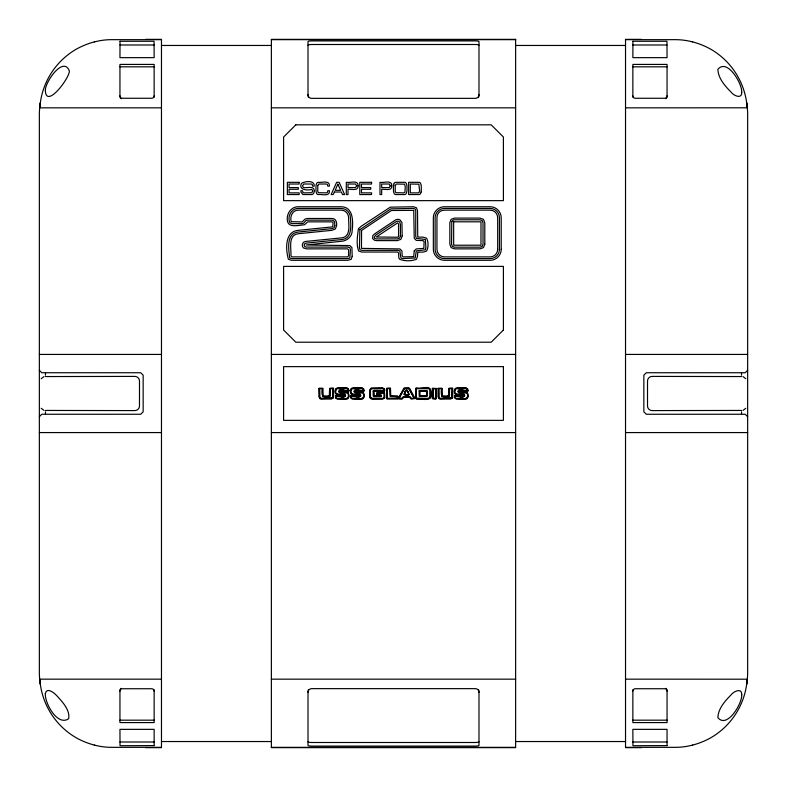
<?xml version="1.0" encoding="UTF-8"?>
<svg xmlns="http://www.w3.org/2000/svg" width="787" height="787" viewBox="0 0 787 787"><rect width="100%" height="100%" fill="white"/><g stroke="black" fill="none" stroke-linecap="round" stroke-linejoin="round"><path stroke-width="1.18" d="M39.98 103.058L39.35 112.62L39.35 674.38L39.98 683.942M747.02 683.942L747.65 674.38L747.65 112.62L747.02 103.058M119.949 44.997L154.144 44.997M154.144 742.003L119.949 742.003M632.856 44.997L667.051 44.997M667.051 742.003L632.856 742.003M41.19 378.724L44.013 376.56M745.81 408.276L742.987 410.44M39.35 416.707L41.79 414.257L140.706 414.257L143.155 411.817L143.155 375.183L140.706 372.743L41.79 372.743L39.35 370.293M747.65 370.293L745.21 372.743L646.294 372.743L643.845 375.183L643.845 411.817L646.294 414.257L745.21 414.257L747.65 416.707M161.473 39.665L112.62 39.665C99.939 39.488 87.367 43.019 76.3 49.168A73.27 73.27 0 0 0 40.294 103.058L40.265 107.839L161.473 107.839M625.527 747.335L674.38 747.335C687.061 747.512 699.633 743.971 710.7 737.832A73.27 73.27 0 0 0 746.706 683.942L746.774 679.201L625.527 679.161M94.302 41.849L94.774 41.75M692.226 745.25L692.717 745.151M145.595 39.35L161.473 39.35L161.473 747.65L145.595 747.65M641.405 39.35L625.527 39.35L625.527 747.65L641.405 747.65M271.377 39.665L515.623 39.665M625.527 39.665L674.38 39.665C687.061 39.488 699.633 43.019 710.7 49.168A73.27 73.27 0 0 1 746.706 103.058L746.774 107.799L625.527 107.839M692.698 41.849L692.226 41.75M161.473 45.459L271.377 45.459M515.623 45.459L625.527 45.459M119.949 66.826L154.144 66.826M632.856 66.826L667.051 66.826M271.377 107.839L515.623 107.839M39.35 354.425L161.473 354.425M271.377 354.425L515.623 354.425M625.527 354.425L747.65 354.425M39.35 432.575L161.473 432.575M271.377 432.575L515.623 432.575M625.527 432.575L747.65 432.575M161.473 679.161L40.265 679.161L40.294 683.942A73.27 73.27 0 0 0 76.3 737.832C87.367 743.981 99.939 747.512 112.62 747.335L161.473 747.335M271.377 679.161L515.623 679.161M119.949 720.174L154.144 720.174M632.856 720.174L667.051 720.174M161.473 741.541L271.377 741.541M515.623 741.541L625.527 741.541M94.283 745.151L94.774 745.25M271.377 747.335L515.623 747.335M742.987 376.56L745.81 378.724M44.013 410.44L41.19 408.276M741.541 372.743L741.541 375.183M741.541 376.56L652.148 376.402A4.643 4.643 0 0 0 647.514 381.046L647.514 405.954A4.643 4.643 0 0 0 652.148 410.598L741.541 410.44M741.541 411.817L741.541 414.257M667.051 96.585L667.051 64.416L632.856 64.416L632.856 96.585A2.44 2.4 0 0 0 632.935 97.204M667.051 690.415L667.051 722.584L632.856 722.584L632.856 690.415A2.44 2.4 0 0 1 632.935 689.796M478.988 95.483L478.988 41.622A3.66 0.718 0 0 0 475.318 40.914L311.682 40.914A3.66 0.718 0 0 0 308.012 41.622L308.012 95.483M478.988 691.517L478.988 745.378A3.66 0.718 0 0 1 475.318 746.086L311.682 746.086A3.66 0.718 0 0 1 308.012 745.378L308.012 691.517M119.949 96.585L119.949 64.416L154.144 64.416L154.144 96.585A2.44 2.4 0 0 1 154.065 97.204M119.949 690.415L119.949 722.584L154.144 722.584L154.144 690.415A2.44 2.4 0 0 0 154.065 689.796M45.459 372.743L45.459 375.183M45.459 376.56L134.852 376.402A4.643 4.643 0 0 1 139.486 381.046L139.486 405.954A4.643 4.643 0 0 1 134.852 410.598L45.459 410.44M45.459 411.817L45.459 414.257M120.037 689.796A2.44 2.4 0 0 1 120.273 689.215M120.667 688.723A2.44 2.4 0 0 1 121.168 688.34M119.949 691.124A2.44 2.4 0 0 1 122.388 688.733L151.704 688.733A2.44 2.4 0 0 1 154.144 691.124M308.012 45.223A3.66 0.718 0 0 1 311.682 44.505L475.318 44.505A3.66 0.718 0 0 1 478.988 45.223M667.051 95.876A2.44 2.4 0 0 1 664.612 98.267L635.296 98.267A2.44 2.4 0 0 1 632.856 95.876M308.012 692.235A3.66 3.591 0 0 1 311.682 688.645L475.318 688.645A3.66 3.591 0 0 1 478.988 692.235M308.14 690.592A3.66 3.591 0 0 1 308.504 689.727M308.012 741.777A3.66 0.718 0 0 0 311.682 742.495L475.318 742.495A3.66 0.718 0 0 0 478.988 741.777M665.832 688.34A2.44 2.4 0 0 1 666.333 688.723M666.727 689.215A2.44 2.4 0 0 1 666.963 689.796M667.051 691.124A2.44 2.4 0 0 0 664.612 688.733L635.296 688.733A2.44 2.4 0 0 0 632.856 691.124M478.496 689.727A3.66 3.591 0 0 1 478.86 690.592M308.504 97.273A3.66 3.591 0 0 1 308.14 96.407M478.86 96.407A3.66 3.591 0 0 1 478.496 97.273M308.012 94.765A3.66 3.591 0 0 0 311.682 98.355L475.318 98.355A3.66 3.591 0 0 0 478.988 94.765M666.963 97.204A2.44 2.4 0 0 1 666.727 97.785M666.333 98.277A2.44 2.4 0 0 1 665.832 98.66M119.949 95.876A2.44 2.4 0 0 0 122.388 98.267L151.704 98.267A2.44 2.4 0 0 0 154.144 95.876M121.168 98.66A2.44 2.4 0 0 1 120.667 98.277M120.273 97.785A2.44 2.4 0 0 1 120.037 97.204M314.308 190.749L313.679 193.494L312.203 194.546L302.936 194.546L301.018 192.264L300.841 190.749L302.523 190.749L302.887 192.333L303.782 192.864L311.849 192.736L312.626 190.966L311.839 189.382C307.333 190.72 298.155 189.972 301.47 183.351C304.717 181.364 314.623 179.731 314.298 186.125L312.616 186.125L312.252 184.542L311.357 184.02L303.782 184.02L302.523 185.909L303.3 187.493C306.596 188.546 314.111 185.112 314.308 190.749M45.321 693.495C44.613 703.086 57.471 726.588 68.676 718.718C70.171 710.061 62.694 702.26 57.244 696.2C54.775 693.337 46.925 686.608 45.321 693.495M741.718 92.197C742.18 99.536 733.651 95.68 731.143 92.197C725.004 86.009 718.236 78.444 717.862 69.384C727.08 57.933 742.298 83.53 741.718 92.197M45.371 90.702C46.197 109.541 70.594 76.752 69.295 70.702C63.049 55.661 44.643 82.783 45.371 90.702M741.718 694.803C742.298 703.47 727.08 729.067 717.862 717.616C718.236 708.556 725.004 700.991 731.143 694.803C733.651 691.32 742.18 687.464 741.718 694.803M317.761 185.437L317.761 191.438L318.391 192.697L326.526 192.864L327.412 192.333L327.776 190.749L329.458 190.749C329.891 197.124 321.657 193.936 318.096 194.546A2.105 2.105 0 0 1 316.817 193.75L316.128 192.018A35.149 35.149 0 0 1 316.128 184.856L316.817 183.125A2.105 2.105 0 0 1 318.096 182.328C321.657 182.938 329.891 179.751 329.458 186.125L327.776 186.125L327.412 184.542L326.526 184.02L318.942 184.02L317.761 185.437M395.231 185.437L395.231 191.438L395.861 192.697L403.997 192.864L404.941 192.225L405.256 186.539L404.548 184.178L396.412 184.02L395.231 185.437M419.579 190.336L419.264 192.225L418.31 192.864L410.312 192.864L410.312 184.02L418.871 184.178L419.579 190.336M356.619 185.83L355.567 187.591L347.992 187.591L347.992 184.02L355.567 184.02L356.619 185.83M390.313 185.83L389.26 187.591L381.675 187.591L381.675 184.02L389.26 184.02L390.313 185.83M399.176 398.192L401.872 398.32L403.387 396.687L409.919 396.687L411.424 398.311L414.139 398.281L408.738 388.63L404.459 388.68L399.206 398.133M358.095 185.83C358.606 191.428 351.091 188.91 347.992 189.283L347.992 194.546L346.31 194.546L346.31 182.328C349.654 183.204 358.508 179.505 358.095 185.83M391.788 185.83C392.29 191.428 384.774 188.91 381.675 189.283L381.675 194.546L379.993 194.546L379.993 182.328C383.348 183.204 392.201 179.505 391.788 185.83M334.829 225.554L334.091 227.758L331.848 228.643L298.322 232.037C285.779 233.375 288.691 249.43 289.695 258.008L291.692 258.589L347.785 258.589L349.861 258.067L350.422 249.627L349.841 247.669L347.785 247.098L306.418 247.098L304.746 246.577L304.126 245.18L304.608 243.822L306.045 243.144L341.233 239.602C352.478 239.051 350.923 225.525 350.422 217.714C350.441 212.726 346.241 208.437 341.233 208.447L298.322 208.447C291.141 208.211 287.039 216.956 289.901 222.859L292.144 223.636L301.942 223.636L303.575 223.213L306.064 220.508L307.737 220.163L331.809 220.163L333.108 220.36L334.632 221.885L334.829 225.554M417.513 256.178L416.5 259.248C411.512 261.314 404.616 261.294 399.619 259.248L398.832 257.969L398.566 253.02L397.553 252.037L361.764 252.037L358.695 251.004C355.96 244.314 357.583 235.766 358.39 228.771L361.42 226.115L390.283 207.168L413.45 206.755L416.5 207.778L417.513 210.827L417.74 237.005L423.544 237.231L426.652 238.264C428.561 241.953 428.541 247.315 426.652 251.004L423.544 252.037L417.74 252.263L417.513 256.178M419.127 390.854L419.294 396.412L427.056 396.373L427.056 390.627L419.127 390.854M318.912 388.404L318.863 396.796L320.25 398.92L331.445 399.078L333.58 397.681L333.521 388.148L329.615 388.414L329.31 395.999L323.073 395.94L322.975 388.404L318.912 388.404M329.93 395.723C322.316 399.048 321.352 395.782 322.542 388.394L319.345 388.394L319.778 398.173L321.145 398.724L332.812 398.173L333.245 388.394L330.048 388.394L329.93 395.723M376.579 393.166L376.737 395.33L380.751 395.861L373.933 395.871L373.943 391.129L384.381 391.729L384.784 389.299L382.679 387.932L371.11 388.089L369.703 390.214L369.703 396.796L370.372 398.419L372.005 399.078L382.679 399.078L384.804 397.691L384.479 392.743L376.579 393.166M386.584 388.404L386.751 398.861L397.956 398.861L397.691 396.048L390.755 395.95L390.49 388.139L386.584 388.404M415.693 388.404L415.644 398.222L416.5 399.078C424.557 399.216 434.296 402.029 430.764 390.214C429.24 384.538 420.238 389.791 416.5 387.932L415.693 388.404M432.368 388.404L432.368 398.596L435.998 399.029L436.431 388.404L432.368 388.404M438.074 388.404L438.025 396.796L439.412 398.92L450.607 399.078L452.741 397.681L452.682 388.148L448.777 388.414L448.472 395.999L442.235 395.94L442.137 388.404L438.074 388.404M449.092 395.723C441.477 399.048 440.513 395.782 441.704 388.394L438.507 388.394L438.939 398.173L440.307 398.724L451.974 398.173L452.407 388.394L449.21 388.394L449.092 395.723M352.192 256.365L351.179 259.326L348.011 260.29L291.465 260.29L288.396 259.248C285.632 249.666 284.491 231.545 298.322 230.335L331.848 226.951L332.753 226.626L333.058 223.183L332.793 222.131L331.809 221.865L307.737 221.865L304.461 224.797C299.227 225.013 288.268 228.446 287.363 220.616C286.32 213.848 291.052 206.627 298.322 206.755L341.233 206.755C353.412 206.912 353.225 221.639 352.192 230.335C352.379 236.434 347.067 240.989 341.233 241.304L306.123 244.993L349.831 245.583L351.927 247.62L352.192 256.365M414.237 250.955L413.706 256.631L403.16 256.896L402.187 255.805L401.921 250.955L399.865 248.908L361.459 248.387L361.597 230.463L391.405 210.483L413.726 210.375L414.237 238.304L416.293 240.36L423.091 240.625L424.075 241.678L423.849 248.387L416.293 248.908L414.237 250.955M348.611 390.726C346.201 392.998 342.266 388.247 339.217 390.677C338.076 395.694 348.208 389.299 348.611 394.307C350.363 401.498 340.555 398.301 336.797 398.586C335.793 398.163 335.301 396.776 335.793 395.822C338.892 394.966 341.991 398.212 345.149 396.127A3.079 3.079 0 0 0 345.149 394.966C341.489 394.336 333.235 396.432 335.764 389.457C337.407 387.234 348.975 386.181 348.611 390.726M363.83 390.726C361.42 392.998 357.485 388.247 354.435 390.677C353.294 395.694 363.427 389.299 363.83 394.307C365.581 401.498 355.773 398.301 352.015 398.586C351.012 398.163 350.52 396.776 351.012 395.822C354.111 394.966 357.209 398.212 360.367 396.127A3.079 3.079 0 0 0 360.367 394.966C356.708 394.336 348.454 396.432 350.982 389.457C352.625 387.234 364.184 386.181 363.83 390.726M384.597 390.814L383.967 391.444L380.544 390.726L374.14 390.726L373.51 391.346L373.864 396.235L381.016 396.117L380.642 395.192L377.012 395.074L377.012 393.156L384.479 393.156L384.459 397.553L383.426 398.586L372.005 398.724L370.215 397.553L370.077 390.214L371.257 388.424L382.679 388.276L384.046 388.837L384.597 390.814M467.773 390.726C465.363 392.998 461.428 388.247 458.378 390.677C457.237 395.694 467.37 389.299 467.773 394.307C469.524 401.498 459.716 398.301 455.968 398.586C454.955 398.163 454.463 396.776 454.955 395.822C458.054 394.966 461.152 398.212 464.31 396.127A3.079 3.079 0 0 0 464.31 394.966C460.651 394.336 452.407 396.432 454.925 389.457C456.568 387.234 468.137 386.181 467.773 390.726M336.6 225.554L335.41 228.928L331.809 230.335L298.362 233.729C287.589 234.979 291.416 248.653 290.934 255.805L291.918 256.896L347.559 256.896L348.611 255.805L348.611 249.961L347.559 248.869L306.576 248.869L303.388 247.915C301.214 245.849 302.464 241.619 305.592 241.452L341.233 237.91C351.366 237.123 348.464 224.452 348.611 217.714C348.641 213.68 345.306 210.139 341.233 210.149L298.322 210.149C292.42 210.06 289.764 216.681 291.18 221.678L302.051 221.934L305.258 218.963L307.737 218.471L331.809 218.471C335.675 218.215 337.2 222.328 336.6 225.554M451.768 221.511L451.571 244.167L452.368 246.41L454.62 247.177L479.942 247.177L482.234 246.41L483.031 244.167L483.031 222.8L482.234 220.567L479.942 219.789L454.62 219.789L453.322 219.986L451.768 221.511M426.957 395.654L426.318 396.274L419.56 396.146L419.56 390.844L426.8 390.883L426.957 395.654M400.416 235.913L399.599 238.156L397.327 238.923L376.57 238.923L374.779 238.51L374.159 237.31L375.625 235.195L396.077 221.639L398.006 221.029L399.776 221.973L400.416 224.649L400.416 235.913M404.42 394.257C413.706 399.904 405.384 383.151 404.42 394.257M345.562 395.861C343.732 399.166 338.872 395.448 336.059 396.068C335.754 397.091 336.383 398.389 337.554 398.37C340.978 397.75 350.038 401.065 348.238 394.307A1.544 1.544 0 0 0 347.303 392.841C345.532 393.303 335.626 393.707 339.689 390.155C342.247 387.834 346.742 392.89 348.238 390.214A1.544 1.544 0 0 0 347.303 388.748L336.944 388.748A1.544 1.544 0 0 0 336.01 390.214C333.54 397.996 345.247 390.805 345.562 395.861M348.975 390.726L347.982 391.7L345.188 391.582L344.558 390.864L339.433 391.139L339.689 392.024L346.693 392.024L348.326 392.683L348.975 396.796L347.588 398.92L337.554 399.078L335.921 398.419L335.528 395.566L339.059 395.418C353.688 395.753 337.81 396.009 335.419 393.579C335.016 391.601 334.721 388.06 337.554 387.932C340.633 389.044 348.769 385.246 348.975 390.726M360.78 395.861C358.951 399.166 354.091 395.448 351.277 396.068C350.972 397.091 351.592 398.389 352.773 398.37C356.196 397.75 365.257 401.065 363.456 394.307A1.544 1.544 0 0 0 362.522 392.841C360.751 393.303 350.845 393.707 354.907 390.155C357.465 387.834 361.961 392.89 363.456 390.214A1.544 1.544 0 0 0 362.522 388.748L352.163 388.748A1.544 1.544 0 0 0 351.228 390.214C348.759 397.996 360.466 390.805 360.78 395.861M364.194 390.726L363.2 391.7L360.407 391.582L359.777 390.864L354.652 391.139L354.907 392.024L361.912 392.024L363.545 392.683L364.194 396.796L362.807 398.92L352.773 399.078L351.13 398.419L350.746 395.566L354.278 395.418C368.906 395.753 353.029 396.009 350.638 393.579C350.235 391.601 349.94 388.06 352.773 387.932C355.852 389.044 363.988 385.246 364.194 390.726M464.724 395.861C462.894 399.166 458.034 395.448 455.22 396.068C454.916 397.091 455.545 398.389 456.716 398.37C460.139 397.75 469.2 401.065 467.399 394.307A1.544 1.544 0 0 0 466.465 392.841C464.694 393.303 454.788 393.707 458.851 390.155C461.418 387.834 465.904 392.89 467.399 390.214A1.544 1.544 0 0 0 466.465 388.748L456.106 388.748A1.544 1.544 0 0 0 455.171 390.214C452.702 397.996 464.409 390.805 464.724 395.861M468.137 390.726L467.144 391.7L464.35 391.582L463.72 390.864L458.595 391.139L458.851 392.024L465.855 392.024L467.488 392.683L468.137 396.796L466.75 398.92L456.716 399.078L455.083 398.419L454.689 395.566L458.221 395.418C472.849 395.753 456.972 396.009 454.581 393.579C454.178 391.601 453.883 388.06 456.716 387.932C459.795 389.044 467.94 385.246 468.137 390.726M402.187 235.913L400.888 239.356L397.327 240.625L376.57 240.625L374.789 240.389L372.595 238.599L372.841 235.48L374.868 233.729L395.212 220.163A4.919 4.919 0 0 1 399.757 219.681L401.911 222.406L402.187 235.913M484.802 244.167L483.503 247.59L479.942 248.869L454.62 248.869L451.118 247.63L449.839 244.167L449.839 222.652L451.138 219.317L454.62 218.097L479.942 218.097L483.503 219.357L484.802 222.8L484.802 244.167M330.324 395.723L329.31 396.707L322.552 396.441L322.237 388.68L319.807 388.63L319.601 396.796A1.554 1.554 0 0 0 320.535 398.261L332.547 397.917L332.94 388.68L330.363 388.68L330.324 395.723M373.195 390.952L373.127 395.654L373.717 396.569L380.967 396.569L381.331 395.054L377.317 394.779L377.317 393.441L384.017 393.392L384.115 397.415L382.679 398.37L371.405 398.261L370.461 396.796L370.461 390.214A1.544 1.544 0 0 1 371.405 388.748L382.679 388.63L384.213 390.175L383.967 391.109L380.544 390.372L374.14 390.372L373.195 390.952M449.485 395.723L448.472 396.707L441.714 396.441L441.399 388.68L438.969 388.63L438.762 396.796A1.554 1.554 0 0 0 439.697 398.261L451.708 397.917L452.102 388.68L449.534 388.68L449.485 395.723M429.997 396.796L428.462 398.37L416.392 398.143L416.441 388.68L429.063 388.748A1.544 1.544 0 0 1 429.997 390.214L429.997 396.796M497.679 249.322C497.689 253.345 494.364 256.887 490.301 256.896L444.38 256.896C440.307 256.896 436.952 253.365 436.952 249.322L436.952 217.714A7.417 7.417 0 0 1 441.468 210.69L444.38 210.149L490.301 210.149C494.364 210.149 497.699 213.69 497.679 217.714L497.679 249.322M499.45 249.322C499.479 254.309 495.308 258.608 490.301 258.589L444.38 258.589C439.362 258.598 435.103 254.339 435.113 249.322L435.113 217.714C435.103 212.706 439.362 208.447 444.38 208.447L490.301 208.447C495.308 208.437 499.479 212.736 499.45 217.714L499.45 249.322M398.743 398.291L401.695 398.724L403.436 397.042L409.879 397.042L411.217 398.625L414.601 398.468L408.787 388.276L404.252 388.375L398.743 398.291M430.381 396.796L429.83 398.173L428.462 398.724L416.136 398.606L416.136 388.394L429.21 388.424L430.381 390.214L430.381 396.796M501.221 249.322C501.24 255.244 496.223 260.29 490.301 260.29L444.38 260.29C438.438 260.281 433.352 255.273 433.342 249.322L433.342 217.714C433.332 211.762 438.438 206.755 444.38 206.755L490.301 206.755C496.223 206.755 501.24 211.801 501.221 217.714L501.221 249.322M398.37 398.202L398.773 399.039L402.275 398.95C403.288 395.91 410.017 395.92 411.021 398.95L414.985 398.497L409.732 388.473L408.837 387.932L404.046 388.05L398.37 398.202M404.852 394.169C412.565 398.556 405.344 384.509 404.852 394.169M404.056 394.169L404.813 395.015L409.23 394.68L407.125 390.057A1.18 1.18 0 0 0 406.171 390.067L404.056 394.169M359.895 229.637L359.423 247.708L359.993 249.754L361.99 250.345L397.848 250.345L399.845 250.905L400.937 258.028L402.865 258.589L415.182 258.008L416.313 250.905L425.334 249.774L425.875 247.708L425.334 239.474L416.313 238.343L415.743 236.287L415.743 211.054L415.182 209.017L413.224 208.447L390.903 208.85L359.895 229.637M453.646 221.806L453.666 245.219L480.975 245.2L480.995 221.826L453.646 221.806M393.766 184.178L393.598 184.856A35.149 35.149 0 0 0 393.598 192.018L394.287 193.75A2.105 2.105 0 0 0 395.576 194.546L404.843 194.546A2.105 2.105 0 0 0 406.122 193.75L406.81 192.018A35.149 35.149 0 0 0 406.81 184.856L406.122 183.125A2.105 2.105 0 0 0 404.843 182.328L395.576 182.328A2.105 2.105 0 0 0 394.287 183.125L393.766 184.178M421.134 192.018L420.435 193.75A2.105 2.105 0 0 1 419.156 194.546L408.63 194.546L408.63 182.328L419.156 182.328A2.105 2.105 0 0 1 420.435 183.125L421.134 184.856A35.149 35.149 0 0 1 421.134 192.018M426.574 395.654L419.865 395.871L419.865 391.129L426.524 391.129L426.574 395.654M398.566 235.913L398.301 236.966L397.327 237.231L376.265 237.005L397.622 222.878L398.566 224.01L398.566 235.913M387.027 388.394L387.027 398.606L397.691 398.606L397.691 396.471L390.45 396.225L390.214 388.394L387.027 388.394M432.801 388.394L432.801 398.606L435.575 398.724L436.116 398.173L436.116 388.827L432.801 388.394M397.435 398.143L387.332 398.32L387.332 388.68L389.909 388.68L390.175 396.491L397.228 396.707L397.435 398.143M433.106 388.68L433.057 398.143L435.516 398.37L435.742 388.837L433.106 388.68M334.377 192.018L333.255 194.546L331.15 194.546L336.62 182.328L339.148 182.328L344.617 194.546L342.512 194.546L341.391 192.018L334.377 192.018M337.879 184.207L335.134 190.336L340.633 190.336L337.879 184.207M120.037 41.278L119.949 57.648L154.144 57.648L154.065 41.278L120.037 41.278M154.144 745.594L120.037 745.722L119.949 729.352L154.144 729.352L154.144 745.594M632.935 41.278L632.856 57.648L667.051 57.648L666.963 41.278L632.935 41.278M667.051 745.594L632.935 745.722L632.856 729.352L667.051 729.352L667.051 745.594M295.804 124.838L283.595 137.046L283.595 200.646L503.405 200.646L503.405 137.046L491.196 124.838L295.804 124.838M503.405 329.999L491.196 342.207L295.804 342.207L283.595 329.999L283.595 266.39L503.405 266.39L503.405 329.999M515.623 39.35L271.377 39.35L271.377 747.65L515.623 747.65L515.623 39.35M299.149 182.328L287.363 182.328L287.363 194.546L299.149 194.546L299.149 192.864L289.045 192.864L289.045 189.283L298.303 189.283L298.303 187.591L289.045 187.591L289.045 184.02L299.149 184.02L299.149 182.328M371.572 182.328L359.777 182.328L359.777 194.546L371.572 194.546L371.572 192.864L361.469 192.864L361.469 189.283L370.726 189.283L370.726 187.591L361.469 187.591L361.469 184.02L371.572 184.02L371.572 182.328M503.405 366.634L283.595 366.634L283.595 420.366L503.405 420.366L503.405 366.634"/></g></svg>
